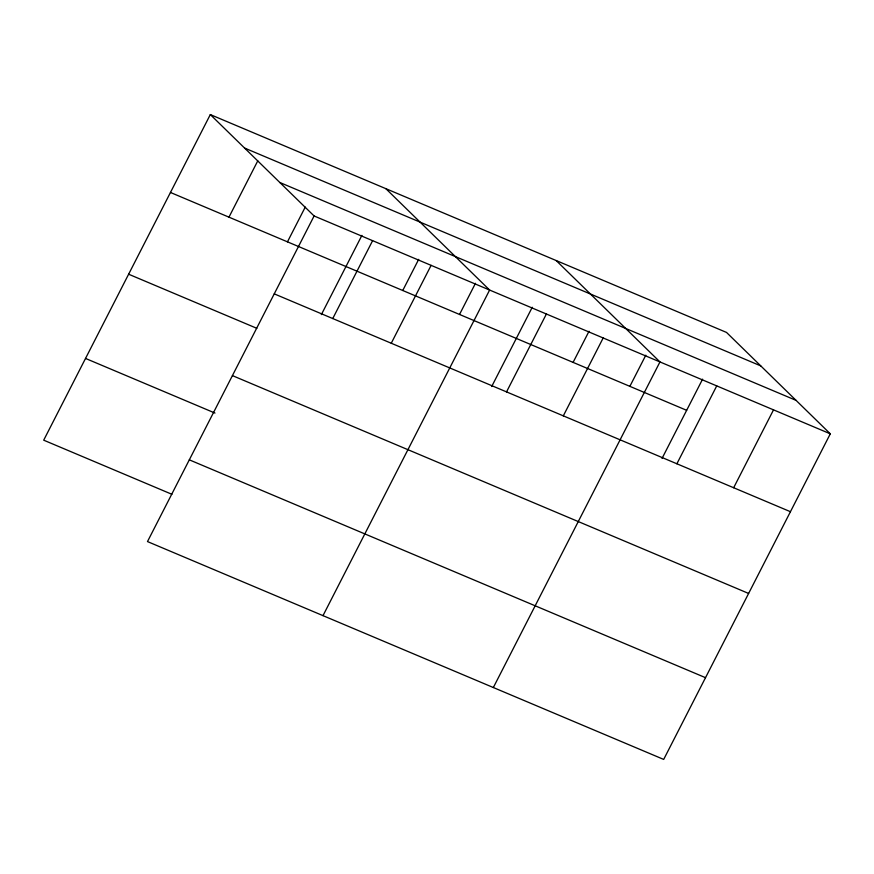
<?xml version="1.0" encoding="UTF-8"?>
<svg xmlns="http://www.w3.org/2000/svg" width="874" height="874" viewBox="0 0 874 874"><rect width="100%" height="100%" fill="white"/><g stroke="black" fill="none" stroke-linecap="round" stroke-linejoin="round"><path stroke-width="1.31" d="M210.317 114.581L314.105 215.976L147.488 541.574L663.683 759.419L830.3 433.821L726.513 332.426L210.317 114.581L43.7 440.179L171.905 494.291M228.966 217.156L257.786 160.838M287.459 241.847L305.244 207.094M321.359 314.618L361.912 235.379M332.754 318.551L372.608 240.667M402.75 290.496L418.69 259.349M391.257 343.242L431.111 265.357M459.527 314.465L475.467 283.307M322.998 615.646L489.615 290.048L385.827 188.653M491.701 386.505L532.255 307.266M506.538 391.891L546.392 314.006M573.093 362.382L589.032 331.235M563.315 415.86L603.18 337.965M629.87 386.352L645.81 355.194M493.34 687.532L659.957 361.934L556.17 260.539M662.044 458.402L702.598 379.152M676.88 463.777L716.735 385.893M733.657 487.747L773.523 409.851M244.567 148.045L760.762 365.889M279.855 182.513L796.05 400.358M314.105 215.976L830.3 433.821M170.463 192.466L686.647 410.31M274.25 293.861L790.446 511.705M128.631 274.218L256.836 328.318M232.418 375.612L748.614 593.446M85.532 358.438L214.982 413.063M189.319 459.833L705.515 677.678"/></g></svg>
